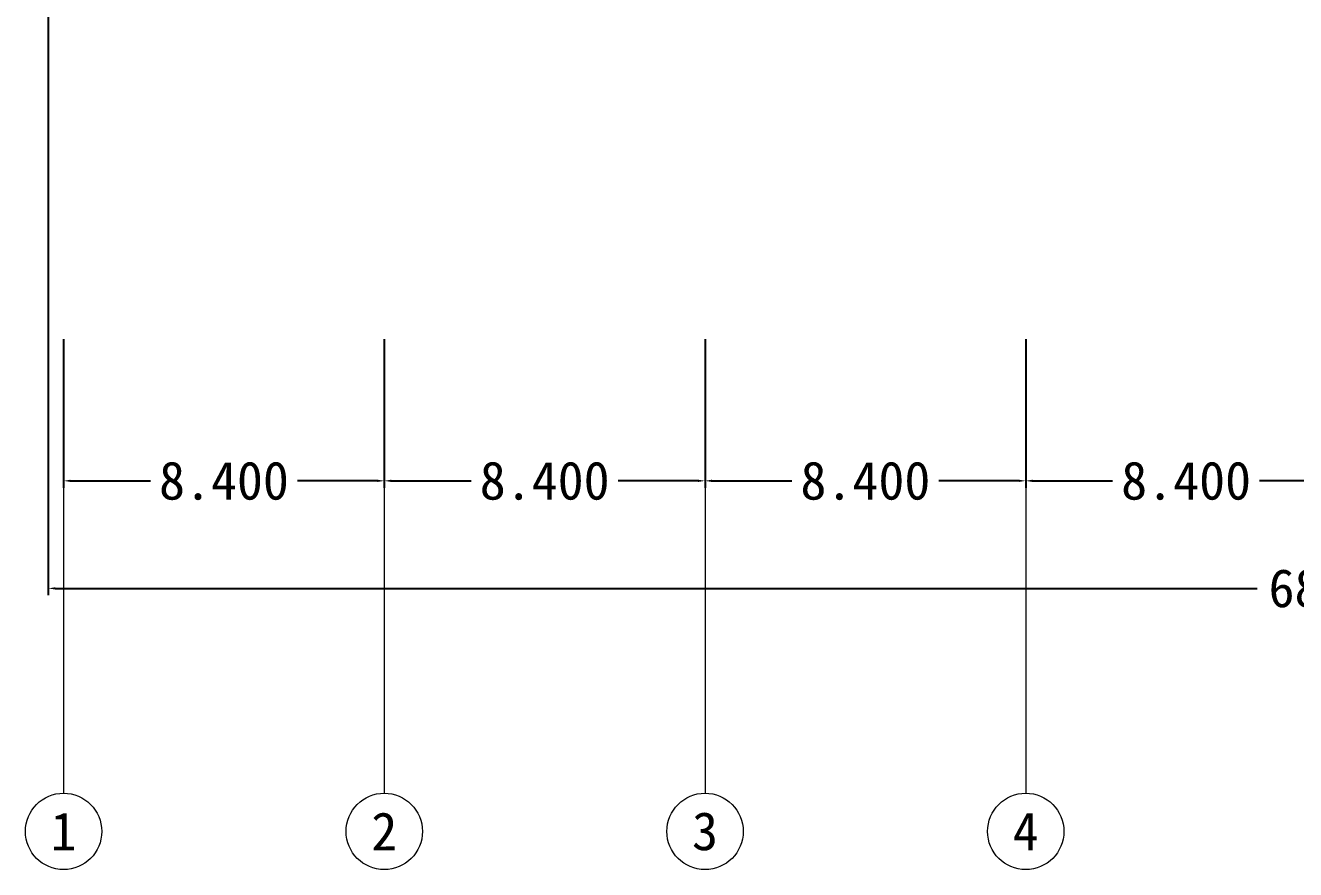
# Model space of a CAD drawing. Header units: metres. Extents: x -302 to 587, y -65 to 94.
# Drawn here: x 215.61 to 248.88, y -54.99 to -32.89 of the extents above; entities that cross this region are included whole.
import ezdxf

# ---------------------------------------------------------------- set-up
doc = ezdxf.new("R2010")
doc.units = ezdxf.units.M
doc.layers.add('PUB_TEXT', color=7, linetype='Continuous', lineweight=9)
doc.styles.add('mystyle', font='', dxfattribs={"height": 1})
doc.styles.get('mystyle').set_extended_font_data('SimSun')
doc.dimstyles.new('myyyy', dxfattribs={"dimtxt": 1, "dimasz": 0.18, "dimexe": 0.18, "dimexo": 0.0625, "dimgap": 0.09, "dimtad": 0, "dimtoh": 1, "dimdec": 3, "dimrnd": 0.001, "dimzin": 0, "dimdsep": 46, "dimtxsty": 'Standard', "dimcen": 0.09, "dimadec": 0, "dimazin": 0, "dimtfac": 1, "dimtdec": 3, "dimtofl": 0, "dimtmove": 0, "dimatfit": 3, "dimfxl": 1, "dimtolj": 1, "dimtzin": 0, "dimarcsym": 0})

# ---------------------------------------------------------------- blocks, each defined once
blk = doc.blocks.new('*D92')
at = {"layer": 'Defpoints', "color": 0, "ltscale": 3, "transparency": 16777216}
for p in [(225.014, -41.04), (233.414, -41.04), (233.414, -44.814)]:
    blk.add_point(p, dxfattribs=at)
at = {"layer": 'PUB_TEXT', "color": 0, "lineweight": -2, "ltscale": 3, "transparency": 16777216}
for p, q in [((225.014, -41.103), (225.014, -44.994)), ((233.414, -41.103), (233.414, -44.994)), ((225.194, -44.814), (227.29, -44.814)), ((233.234, -44.814), (231.137, -44.814))]:
    blk.add_line(p, q, dxfattribs=at)
at = {"layer": 'PUB_TEXT', "color": 0, "ltscale": 3, "transparency": 16777216}
for points in [[(225.194, -44.784), (225.194, -44.844), (225.014, -44.814)], [(233.234, -44.784), (233.234, -44.844), (233.414, -44.814)]]:
    blk.add_solid(points, dxfattribs=at)
at = {"layer": 'PUB_TEXT', "color": 0, "ltscale": 3, "transparency": 16777216, "insert": (229.214, -44.814), "char_height": 1, "attachment_point": 5}
blk.add_mtext('\\A1;8.400', dxfattribs=at)
blk = doc.blocks.new('*D73')
at = {"layer": 'Defpoints', "color": 0, "ltscale": 3, "transparency": 16777216}
for p in [(233.414, -41.04), (241.814, -41.04), (241.814, -44.814)]:
    blk.add_point(p, dxfattribs=at)
at = {"layer": 'PUB_TEXT', "color": 0, "lineweight": -2, "ltscale": 3, "transparency": 16777216}
for p, q in [((233.414, -41.103), (233.414, -44.994)), ((241.814, -41.103), (241.814, -44.994)), ((233.594, -44.814), (235.69, -44.814)), ((241.634, -44.814), (239.537, -44.814))]:
    blk.add_line(p, q, dxfattribs=at)
at = {"layer": 'PUB_TEXT', "color": 0, "ltscale": 3, "transparency": 16777216}
for points in [[(233.594, -44.784), (233.594, -44.844), (233.414, -44.814)], [(241.634, -44.784), (241.634, -44.844), (241.814, -44.814)]]:
    blk.add_solid(points, dxfattribs=at)
at = {"layer": 'PUB_TEXT', "color": 0, "ltscale": 3, "transparency": 16777216, "insert": (237.614, -44.814), "char_height": 1, "attachment_point": 5}
blk.add_mtext('\\A1;8.400', dxfattribs=at)
blk = doc.blocks.new('*D74')
at = {"layer": 'Defpoints', "color": 0, "ltscale": 3, "transparency": 16777216}
for p in [(241.814, -41.04), (250.214, -41.04), (250.214, -44.814)]:
    blk.add_point(p, dxfattribs=at)
at = {"layer": 'PUB_TEXT', "color": 0, "lineweight": -2, "ltscale": 3, "transparency": 16777216}
for p, q in [((241.814, -41.103), (241.814, -44.994)), ((250.214, -41.103), (250.214, -44.994)), ((241.994, -44.814), (244.09, -44.814)), ((250.034, -44.814), (247.937, -44.814))]:
    blk.add_line(p, q, dxfattribs=at)
at = {"layer": 'PUB_TEXT', "color": 0, "ltscale": 3, "transparency": 16777216}
for points in [[(241.994, -44.784), (241.994, -44.844), (241.814, -44.814)], [(250.034, -44.784), (250.034, -44.844), (250.214, -44.814)]]:
    blk.add_solid(points, dxfattribs=at)
at = {"layer": 'PUB_TEXT', "color": 0, "ltscale": 3, "transparency": 16777216, "insert": (246.014, -44.814), "char_height": 1, "attachment_point": 5}
blk.add_mtext('\\A1;8.400', dxfattribs=at)
blk = doc.blocks.new('*D93')
at = {"layer": 'Defpoints', "color": 0, "ltscale": 3, "transparency": 16777216}
for p in [(216.614, -41.04), (225.014, -41.04), (225.014, -44.814)]:
    blk.add_point(p, dxfattribs=at)
at = {"layer": 'PUB_TEXT', "color": 0, "lineweight": -2, "ltscale": 3, "transparency": 16777216}
for p, q in [((216.614, -41.103), (216.614, -44.994)), ((225.014, -41.103), (225.014, -44.994)), ((216.794, -44.814), (218.89, -44.814)), ((224.834, -44.814), (222.737, -44.814))]:
    blk.add_line(p, q, dxfattribs=at)
at = {"layer": 'PUB_TEXT', "color": 0, "ltscale": 3, "transparency": 16777216}
for points in [[(216.794, -44.784), (216.794, -44.844), (216.614, -44.814)], [(224.834, -44.784), (224.834, -44.844), (225.014, -44.814)]]:
    blk.add_solid(points, dxfattribs=at)
at = {"layer": 'PUB_TEXT', "color": 0, "ltscale": 3, "transparency": 16777216, "insert": (220.814, -44.814), "char_height": 1, "attachment_point": 5}
blk.add_mtext('\\A1;8.400', dxfattribs=at)
blk = doc.blocks.new('*D94')
at = {"layer": 'Defpoints', "color": 0, "ltscale": 3, "transparency": 16777216}
for p in [(216.214, -2.674), (284.214, -7.44), (284.214, -47.631)]:
    blk.add_point(p, dxfattribs=at)
at = {"layer": 'PUB_TEXT', "color": 0, "lineweight": -2, "ltscale": 3, "transparency": 16777216}
for p, q in [((216.214, -2.737), (216.214, -47.811)), ((284.214, -7.503), (284.214, -47.811)), ((216.394, -47.631), (247.874, -47.631)), ((284.034, -47.631), (252.554, -47.631))]:
    blk.add_line(p, q, dxfattribs=at)
at = {"layer": 'PUB_TEXT', "color": 0, "ltscale": 3, "transparency": 16777216}
for points in [[(216.394, -47.601), (216.394, -47.661), (216.214, -47.631)], [(284.034, -47.601), (284.034, -47.661), (284.214, -47.631)]]:
    blk.add_solid(points, dxfattribs=at)
at = {"layer": 'PUB_TEXT', "color": 0, "ltscale": 3, "transparency": 16777216, "insert": (250.214, -47.631), "char_height": 1, "attachment_point": 5}
blk.add_mtext('\\A1;68.000', dxfattribs=at)

msp = doc.modelspace()

# ---------------------------------------------------------------- linework, layer by layer
at = {"layer": 'PUB_TEXT', "ltscale": 3}
for p, q in [((216.6136, -44.9943), (216.6136, -52.9943)), ((225.0136, -44.9943), (225.0136, -52.9943)), ((233.4136, -44.9943), (233.4136, -52.9943)), ((241.8136, -44.9943), (241.8136, -52.9943))]:
    msp.add_line(p, q, dxfattribs=at)
for centre in [(216.6136, -53.9943), (225.0136, -53.9943), (233.4136, -53.9943), (241.8136, -53.9943)]:
    msp.add_circle(centre, 1, dxfattribs=at)

# ---------------------------------------------------------------- texts
at = {"layer": 'PUB_TEXT', "ltscale": 3, "char_height": 1, "attachment_point": 5, "style": 'mystyle'}
for s, insert in [('1', (216.6136, -53.9943)), ('2', (225.0136, -53.9943)), ('3', (233.4136, -53.9943)), ('4', (241.8136, -53.9943))]:
    msp.add_mtext_dynamic_manual_height_columns(s, width=1.774604, gutter_width=5, heights=[0], dxfattribs=dict(at, insert=insert))

# ---------------------------------------------------------------- dimensions: what is measured, and where the dimension line sits
at = {"layer": 'PUB_TEXT', "ltscale": 3}
for base, p1, p2, picture, middle in [((284.2136, -47.6309), (216.2136, -2.6742), (284.2136, -7.4402), '*D94', (250.2136, -47.6309)), ((225.0136, -44.8143), (216.6136, -41.0402), (225.0136, -41.0402), '*D93', (220.8136, -44.8143)), ((233.4136, -44.8143), (225.0136, -41.0402), (233.4136, -41.0402), '*D92', (229.2136, -44.8143)), ((241.8136, -44.8143), (233.4136, -41.0402), (241.8136, -41.0402), '*D73', (237.6136, -44.8143)), ((250.2136, -44.8143), (241.8136, -41.0402), (250.2136, -41.0402), '*D74', (246.0136, -44.8143))]:
    dim = msp.add_linear_dim(base=base, p1=p1, p2=p2, dimstyle='myyyy', dxfattribs=at)
    dim.commit()
    dim.dimension.update_dxf_attribs({"geometry": picture, "text_midpoint": middle})

doc.saveas('drawing.dxf')
